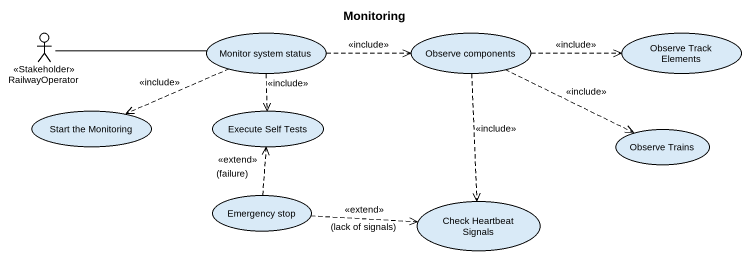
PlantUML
@startuml
title Monitoring
actor RailwayOperator <<Stakeholder>>
usecase "Monitor system status" as Monitor_system_status
usecase "Observe components" as Observe_components
usecase "Observe Track Elements" as Observe_Track_Elements
usecase "Start the Monitoring" as Start_the_Monitoring
usecase "Execute Self Tests" as Execute_Self_Tests
usecase "Observe Trains" as Observe_Trains
usecase "Emergency stop" as Emergency_stop
usecase "Check Heartbeat Signals" as Check_Heartbeat_Signals
RailwayOperator -right- Monitor_system_status
Monitor_system_status .right.> Observe_components : <<include>>
Monitor_system_status .left.> Start_the_Monitoring : <<include>>
Monitor_system_status ..> Execute_Self_Tests : <<include>>
Observe_components .right.> Observe_Track_Elements : <<include>>
Observe_components .right.> Observe_Trains : <<include>>
Observe_components ..> Check_Heartbeat_Signals : <<include>>
Emergency_stop .up.> Execute_Self_Tests : <<extend>>\n(failure)
Emergency_stop .right.> Check_Heartbeat_Signals : <<extend>>\n(lack of signals)
@enduml
